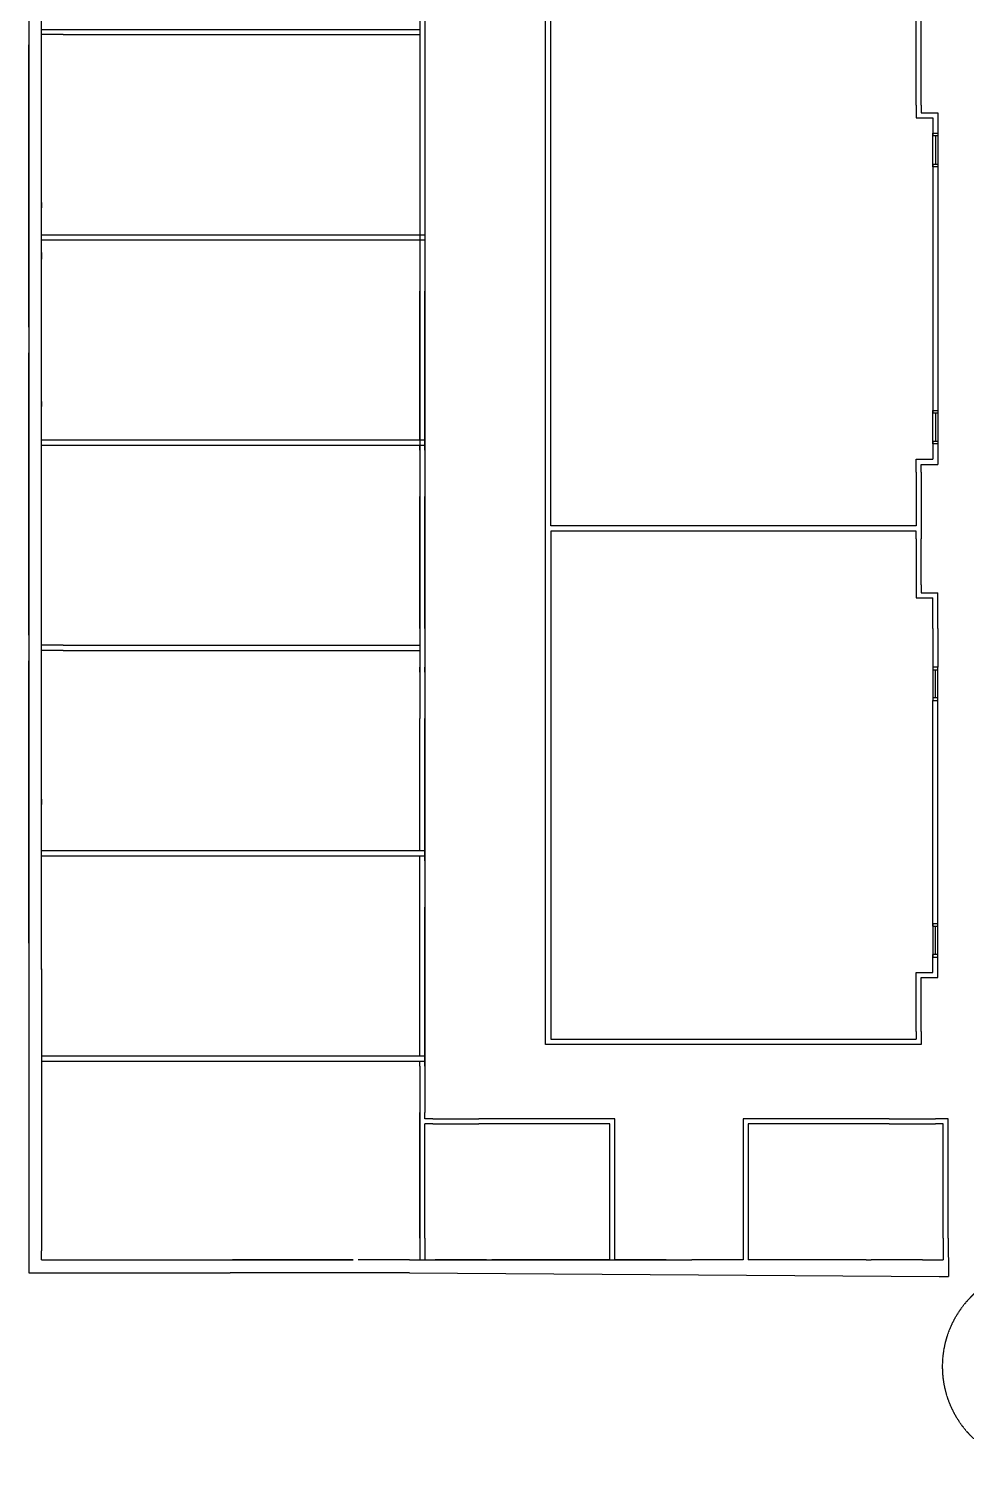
# Model space of a CAD drawing. Extents: x 2040559 to 5853062, y -2352335 to -764749.
# Drawn here: x 2103313 to 2121589, y -842349 to -814362 of the extents above; entities that cross this region are included whole.
import ezdxf

# ---------------------------------------------------------------- set-up
doc = ezdxf.new("R2010")
doc.units = 0
doc.header["$LTSCALE"] = 12
doc.header["$MEASUREMENT"] = 0
doc.linetypes.add('HIDDEN', pattern=[0.375, 0.25, -0.125])
doc.layers.get('0').update_dxf_attribs({"linetype": 'CONTINUOUS'})
for name, color, linetype in [('DR', 7, 'CONTINUOUS'), ('LINE', 7, 'CONTINUOUS'), ('partition', 7, 'CONTINUOUS'), ('stair', 7, 'CONTINUOUS'), ('WALL', 2, 'CONTINUOUS'), ('WIN', 5, 'CONTINUOUS')]:
    doc.layers.add(name, color=color, linetype=linetype)

# ---------------------------------------------------------------- blocks, each defined once
blk = doc.blocks.new('FG')
at = {"layer": 'LINE', "linetype": 'Continuous'}
for points in [[(0, 0), (50, 0), (50, 100), (0, 100)], [(600, 0), (650, 0), (650, 100), (600, 100)]]:
    blk.add_lwpolyline(points, close=True, dxfattribs=at)
at = {"layer": 'LINE', "color": 5, "linetype": 'Continuous'}
for points in [[(600, 100), (50, 100)], [(50, 0), (600, 0)]]:
    blk.add_lwpolyline(points, dxfattribs=at)
at = {"layer": 'LINE', "color": 1, "linetype": 'Continuous'}
blk.add_lwpolyline([(50, 50), (600, 50)], dxfattribs=at)

msp = doc.modelspace()

# ---------------------------------------------------------------- linework, layer by layer
at = {"color": 18, "true_color": 0x000000}
for p, q in [((2103313, -820174), (2103313, -814674)), ((2103313, -826174), (2103313, -820674)), ((2103313, -832174), (2103313, -826674)), ((2103313, -832674), (2103313, -838174)), ((2103313, -832674), (2103313, -833087)), ((2103738, -838599), (2107238, -838599)), ((2110738, -838599), (2107238, -838599))]:
    msp.add_line(p, q, dxfattribs=at)
at = {"layer": 'DR', "color": 18, "true_color": 0x000000}
for p, q in [((2110938, -815799), (2110938, -818374)), ((2111038, -815799), (2111038, -818574)), ((2103563, -817749), (2103563, -817849)), ((2103563, -818374), (2111038, -818374)), ((2110938, -818474), (2110938, -818574)), ((2110938, -822374), (2110938, -819474)), ((2111038, -822574), (2111038, -819474)), ((2103563, -821624), (2103563, -821724)), ((2103563, -822374), (2111038, -822374)), ((2110938, -822574), (2110938, -822474)), ((2110938, -826049), (2110938, -823474)), ((2111038, -826049), (2111038, -823474)), ((2110938, -826899), (2110938, -826799)), ((2111038, -826899), (2111038, -826799)), ((2110938, -830374), (2110938, -827799)), ((2111038, -830574), (2111038, -827799)), ((2103563, -830374), (2111038, -830374)), ((2110938, -830574), (2110938, -830474)), ((2110938, -834374), (2110938, -831474)), ((2111038, -834574), (2111038, -831474)), ((2103563, -834374), (2111038, -834374)), ((2110938, -834574), (2110938, -834474)), ((2110938, -837924), (2110938, -835474)), ((2111038, -835599), (2111038, -835474)), ((2111038, -837924), (2111038, -835699))]:
    msp.add_line(p, q, dxfattribs=at)
at = {"layer": 'partition', "color": 18, "linetype": 'Continuous', "true_color": 0x000000}
for p, q in [((2110938, -793374), (2110938, -827799)), ((2111038, -793374), (2111038, -835474)), ((2103313, -796174), (2103313, -832674)), ((2103563, -832687), (2103563, -796174)), ((2120613, -815849), (2120613, -814149)), ((2120713, -815849), (2120713, -814051)), ((2110588, -814374), (2110938, -814374)), ((2103988, -814474), (2103563, -814474)), ((2110588, -814474), (2110938, -814474)), ((2120613, -822999), (2120613, -823899)), ((2120713, -822999), (2120713, -823899)), ((2120613, -824299), (2120613, -825199)), ((2120713, -825199), (2120713, -824299)), ((2120938, -826049), (2120938, -826799)), ((2121038, -826049), (2121038, -826799)), ((2103988, -826374), (2103563, -826374)), ((2110588, -826374), (2110938, -826374)), ((2103988, -826474), (2103563, -826474)), ((2110588, -826474), (2110938, -826474)), ((2110938, -831474), (2110938, -830574)), ((2103563, -833074), (2103563, -837774)), ((2120613, -833899), (2120613, -832999)), ((2120713, -833899), (2120713, -832999)), ((2110938, -834574), (2110938, -838349)), ((2111188, -835599), (2112088, -835599)), ((2111188, -835699), (2112088, -835699)), ((2120088, -835599), (2120988, -835599)), ((2120088, -835699), (2120988, -835699)), ((2111038, -837924), (2111038, -838349)), ((2121138, -837924), (2121138, -838348)), ((2121238, -837924), (2121245, -838674)), ((2103313, -838174), (2103313, -838599)), ((2103562, -838349), (2103563, -838174)), ((2104688, -838349), (2109638, -838349)), ((2110738, -838349), (2116238, -838349)), ((2119638, -838349), (2119738, -838349)), ((2120738, -838349), (2121138, -838348)), ((2103313, -838599), (2103738, -838599)), ((2110738, -838599), (2121063, -838674)), ((2121063, -838674), (2121245, -838674))]:
    msp.add_line(p, q, dxfattribs=at)
at = {"layer": 'partition', "color": 18, "true_color": 0x000000}
for p, q in [((2103563, -814374), (2110588, -814374)), ((2103988, -814474), (2110588, -814474)), ((2103563, -818474), (2111038, -818474)), ((2103563, -822474), (2111038, -822474)), ((2103988, -826374), (2110588, -826374)), ((2103988, -826474), (2110588, -826474)), ((2103563, -829374), (2103563, -829474)), ((2103563, -830474), (2111038, -830474)), ((2103563, -834474), (2111038, -834474))]:
    msp.add_line(p, q, dxfattribs=at)
at = {"layer": 'partition', "color": 18, "linetype": 'Continuous', "true_color": 0x000000}
for points in [[(2120713, -833899), (2120713, -834149), (2113388, -834149), (2113388, -814049)], [(2120613, -824049), (2113488, -824049), (2113488, -814149), (2120613, -814149)], [(2120613, -814949), (2120613, -814799)], [(2120713, -814949), (2120713, -814799)], [(2120613, -815849), (2120613, -816099), (2120938, -816099), (2120938, -816449)], [(2120713, -815849), (2120713, -815999), (2121038, -815999), (2121038, -816449)], [(2120938, -816999), (2120938, -821849)], [(2121038, -816999), (2121038, -821849)], [(2103563, -818724), (2103563, -818849)], [(2120938, -822399), (2120938, -822749)], [(2121038, -822399), (2121038, -822849)], [(2120613, -822999), (2120613, -822749), (2120938, -822749)], [(2120713, -822999), (2120713, -822849), (2121038, -822849)], [(2120613, -823899), (2120613, -824049)], [(2120713, -823899), (2120713, -824299)], [(2120613, -824149), (2113488, -824149)], [(2120613, -824149), (2113488, -824149), (2113488, -834049), (2120613, -834049)], [(2120613, -824299), (2120613, -824149)], [(2120613, -825199), (2120613, -825449), (2120938, -825449)], [(2120713, -825199), (2120713, -825349), (2121038, -825349)], [(2121038, -826049), (2121038, -825349)], [(2120938, -826049), (2120938, -825449)], [(2120938, -831849), (2120938, -827449)], [(2121038, -831849), (2121038, -827449)], [(2120613, -832999), (2120613, -832749), (2120938, -832749), (2120938, -832399)], [(2120713, -832999), (2120713, -832849), (2121038, -832849), (2121038, -832399)], [(2120613, -833899), (2120613, -834049)], [(2111188, -835599), (2111038, -835599)], [(2111188, -835699), (2111038, -835699)], [(2114738, -838349), (2114738, -835599), (2112088, -835599)], [(2114638, -838349), (2114638, -835699), (2112088, -835699)], [(2120088, -835599), (2117238, -835599), (2117238, -838349)], [(2120088, -835699), (2117338, -835699), (2117338, -838349)], [(2121238, -837924), (2121238, -835599), (2120988, -835599)], [(2121138, -837924), (2121138, -835699), (2120988, -835699)]]:
    msp.add_lwpolyline(points, dxfattribs=at)
at = {"layer": 'stair', "color": 18, "linetype": 'HIDDEN', "true_color": 0x000000}
msp.add_arc((2123047, -840424), 1925, 90, 270, dxfattribs=at)
at = {"layer": 'WALL', "color": 18, "true_color": 0x000000}
for p, q in [((2103563, -815074), (2103563, -814674)), ((2103563, -820174), (2103563, -819774)), ((2103563, -821074), (2103563, -820674)), ((2103563, -826174), (2103563, -825774)), ((2103563, -827074), (2103563, -826674)), ((2103563, -832174), (2103563, -831774)), ((2103563, -832674), (2103563, -833074)), ((2103563, -832687), (2103563, -833087)), ((2103563, -837774), (2103563, -838174))]:
    msp.add_line(p, q, dxfattribs=at)
at = {"layer": 'WIN', "color": 18, "true_color": 0x000000}
for p, q in [((2103563, -816174), (2103563, -815174)), ((2103563, -818574), (2103563, -816274)), ((2103563, -819674), (2103563, -818674)), ((2103563, -822174), (2103563, -821174)), ((2103563, -824574), (2103563, -822274)), ((2103563, -825674), (2103563, -824674)), ((2103563, -828174), (2103563, -827174)), ((2103563, -830574), (2103563, -828274)), ((2103563, -831674), (2103563, -830674)), ((2103563, -833174), (2103563, -834174)), ((2103563, -834274), (2103563, -836574)), ((2103563, -836674), (2103563, -837674)), ((2103562, -838349), (2104688, -838349)), ((2104788, -838349), (2107188, -838349)), ((2109638, -838349), (2107288, -838349)), ((2110738, -838349), (2109738, -838349)), ((2112238, -838349), (2111238, -838349)), ((2114638, -838349), (2112338, -838349)), ((2115738, -838349), (2114738, -838349)), ((2117238, -838349), (2116238, -838349)), ((2119638, -838349), (2117338, -838349)), ((2120738, -838349), (2119738, -838349))]:
    msp.add_line(p, q, dxfattribs=at)

# ---------------------------------------------------------------- block references
at = {"layer": 'LINE', "color": 18, "linetype": 'Continuous', "true_color": 0x000000, "xscale": -1, "rotation": 90}
for p in [(2121038, -816399), (2121038, -821799)]:
    msp.add_blockref('FG', p, dxfattribs=at)
at = {"layer": 'LINE', "color": 18, "linetype": 'Continuous', "true_color": 0x000000, "rotation": 90}
for p in [(2121038, -827449), (2121038, -832449)]:
    msp.add_blockref('FG', p, dxfattribs=at)

doc.saveas('drawing.dxf')
